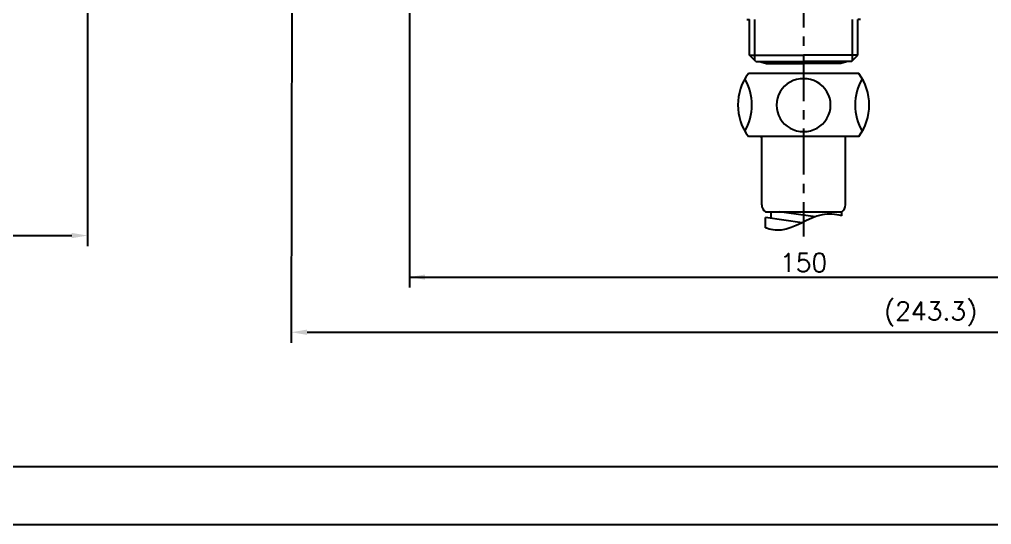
# Model space of a CAD drawing. Extents: x 20895 to 21489, y -3026 to -2606.
# Drawn here: x 21150.3 to 21335.3, y -3026.2 to -2930.1 of the extents above; entities that cross this region are included whole.
import ezdxf

# ---------------------------------------------------------------- set-up
doc = ezdxf.new("R2010")
doc.units = 0
doc.header["$LTSCALE"] = 7
doc.header["$MEASUREMENT"] = 0
doc.linetypes.add('ASULTYPE', pattern=[3, 2.5, 0.5])
doc.linetypes.add('CENTER', pattern=[2, 1.25, -0.25, 0.25, -0.25])
doc.layers.get('0').update_dxf_attribs({"color": 2, "linetype": 'CONTINUOUS'})
for name, color, linetype in [('CL', 1, 'CENTER'), ('D', 2, 'CONTINUOUS'), ('DWG', 7, 'CONTINUOUS'), ('TXT', 4, 'CONTINUOUS')]:
    doc.layers.add(name, color=color, linetype=linetype)
doc.styles.add('GHS', font='ROMANS.shx', dxfattribs={"bigfont": 'GHS.shx'})

msp = doc.modelspace()

# ---------------------------------------------------------------- linework, layer by layer
at = {"linetype": 'ASULTYPE'}
msp.add_line((21299.51203, -2938.49229), (21299.50285, -2938.49229), dxfattribs=at)
at = {"linetype": 'Continuous'}
msp.add_lwpolyline([(20895.31243, -3026.23662), (21489.31243, -3026.23662), (21489.31243, -2606.23662), (20895.31243, -2606.23662)], close=True, dxfattribs=at)
at = {"layer": 'CL', "color": 1}
msp.add_line((21299.51515, -2880.90318), (21299.51515, -2971.44456), dxfattribs=at)
at = {"layer": 'D'}
for p, q in [((21163.27084, -2876.14435), (21163.27084, -2973.24818)), ((21202.22684, -2891.02488), (21202.04736, -2991.64691)), ((21224.50567, -2914.91766), (21224.50567, -2981.15423)), ((21290.20327, -2937.91335), (21290.20327, -2930.12835)), ((21308.82703, -2937.91335), (21308.82703, -2930.12835)), ((21055.75966, -2971.24818), (21160.27084, -2971.24818)), ((21224.50567, -2979.15423), (21374.50567, -2979.15423)), ((21205.03232, -2989.64691), (21442.33734, -2989.64691))]:
    msp.add_line(p, q, dxfattribs=at)
msp.add_open_spline([(21306.75564, -2967.48705), (21305.51503, -2967.17163), (21301.62053, -2966.8581), (21296.77156, -2970.75793), (21293.2353, -2970.15288), (21292.25564, -2969.80144)], degree=3, knots=[6.594723209, 6.594723209, 6.594723209, 6.594723209, 10.483927111, 18.838771515, 22.062251611, 22.062251611, 22.062251611, 22.062251611], dxfattribs=at)
for points in [[(21160.27084, -2970.74818), (21160.27084, -2971.74818), (21163.27084, -2971.24818)], [(21227.50567, -2979.65423), (21224.50567, -2979.15423), (21227.50567, -2978.65423)], [(21205.03232, -2989.14691), (21205.03232, -2990.14691), (21202.03232, -2989.64691)]]:
    msp.add_solid(points, dxfattribs=at)
at = {"layer": 'DWG'}
for p, q in [((21288.70369, -2930.12835), (21289.21827, -2930.12835)), ((21289.21827, -2936.92835), (21289.21827, -2930.12835)), ((21309.81203, -2936.92835), (21309.81203, -2930.12835)), ((21310.32661, -2930.12835), (21309.81203, -2930.12835)), ((21290.41827, -2938.12835), (21289.21827, -2936.92835)), ((21289.21827, -2936.92835), (21299.51515, -2936.92835)), ((21309.81203, -2936.92835), (21299.51515, -2936.92835)), ((21308.61203, -2938.12835), (21309.81203, -2936.92835)), ((21290.41827, -2938.12835), (21299.51515, -2938.12835)), ((21291.09147, -2938.12835), (21292.44738, -2938.49167)), ((21292.44738, -2938.49167), (21299.51827, -2938.49229)), ((21306.58292, -2938.49167), (21299.51203, -2938.49229)), ((21308.61203, -2938.12835), (21299.51515, -2938.12835)), ((21307.93882, -2938.12835), (21306.58292, -2938.49167)), ((21308.60564, -2940.40486), (21299.50564, -2940.40486))]:
    msp.add_line(p, q, dxfattribs=at)
at = {"layer": 'DWG', "color": 7, "linetype": 'Continuous'}
for p, q in [((21310.00564, -2940.40486), (21289.00564, -2940.40486)), ((21310.00564, -2952.40486), (21289.00564, -2952.40486)), ((21291.25564, -2952.40486), (21291.55564, -2952.40486)), ((21291.55564, -2965.39022), (21291.55564, -2952.40486)), ((21307.45564, -2965.39022), (21307.45564, -2952.40486)), ((21292.25564, -2966.70486), (21293.25564, -2966.70486)), ((21299.232, -2968.79768), (21292.25564, -2967.81721)), ((21292.25564, -2969.80144), (21292.25564, -2967.81721)), ((21293.25564, -2966.70486), (21306.75564, -2966.70486)), ((21293.25564, -2966.70486), (21293.25564, -2967.95775)), ((21301.77724, -2967.67487), (21294.87526, -2966.70486)), ((21306.75564, -2967.48705), (21306.75564, -2966.70486))]:
    msp.add_line(p, q, dxfattribs=at)
for centre, radius, start, end in [((21297.00564, -2946.40486), 10, 143.0916597, 216.8698976), ((21302.00564, -2946.40486), 10, 323.1301024, 36.8824965), ((21279.68513, -2946.40486), 10, 330, 30), ((21299.38788, -2946.42635), 5.02287, 88.6565884, 271.3434116), ((21299.6234, -2946.42635), 5.02287, 268.6565884, 91.3434116), ((21319.32614, -2946.40486), 10, 150, 210), ((21293.05495, -2965.43557), 1.5, 178.2676347, 237.8), ((21305.95632, -2965.43557), 1.5, 302.2, 1.7323653)]:
    msp.add_arc(centre, radius, start, end, dxfattribs=at)
at = {"layer": 'TXT', "color": 4, "linetype": 'Continuous'}
msp.add_line((21475.31243, -3015.23662), (20921.31243, -3015.23662), dxfattribs=at)

# ---------------------------------------------------------------- texts
at = {"layer": 'D', "char_height": 3.5, "attachment_point": 5, "style": 'GHS'}
for s, insert in [('\\A1;150', (21299.50567, -2976.40423)), ('\\A1;(243.3)', (21323.68483, -2986.18083))]:
    msp.add_mtext(s, dxfattribs=dict(at, insert=insert))

doc.saveas('drawing.dxf')
